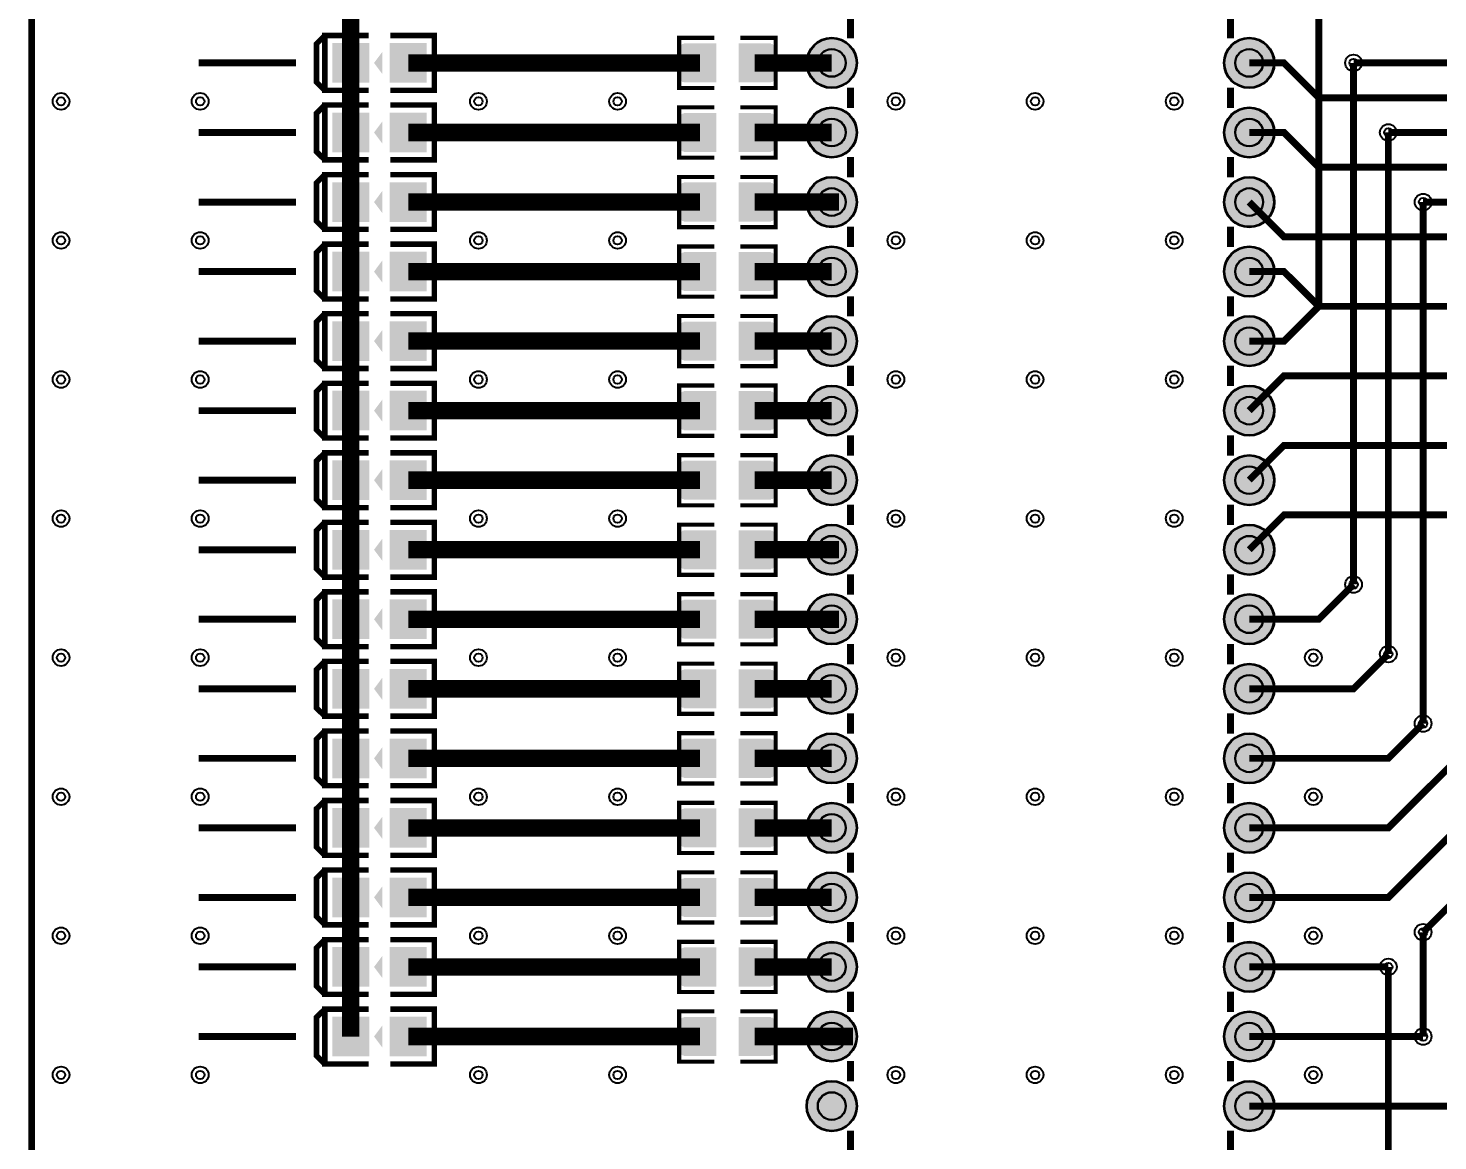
# Model space of a CAD drawing. Extents: x -5 to 5910, y -6 to 3942.
# Drawn here: x -5 to 2021, y 1400 to 3000 of the extents above; entities that cross this region are included whole.
import ezdxf

# ---------------------------------------------------------------- set-up
doc = ezdxf.new("R2010")
doc.units = 9
for name, color, linetype, true_color in [('BoardOutLine', 7, 'Continuous', 0xff00ff), ('BottomLayer', 7, 'Continuous', 0x0000ff), ('BottomSolderMaskLayer', 7, 'Continuous', 0xaa00ff), ('Hole', 7, 'Continuous', 0x222222), ('Multi-Layer', 7, 'Continuous', 0xc0c0c0), ('TopLayer', 7, 'Continuous', 0xff0000), ('TopPasteMaskLayer', 7, 'Continuous', 0x808080), ('TopSilkLayer', 7, 'Continuous', 0xffcc00), ('TopSolderMaskLayer', 7, 'Continuous', 0x800080)]:
    doc.layers.add(name, color=color, linetype=linetype, true_color=true_color)

msp = doc.modelspace()

# ---------------------------------------------------------------- hatches: boundary and pattern name
at = {"layer": 'BottomSolderMaskLayer'}
for points in [[(1113.6, 2950, 1), (1186.4, 2950, 1)], [(1713.6, 2950, 1), (1786.4, 2950, 1)], [(1113.6, 2850, 1), (1186.4, 2850, 1)], [(1713.6, 2850, 1), (1786.4, 2850, 1)], [(1113.6, 2750, 1), (1186.4, 2750, 1)], [(1713.6, 2750, 1), (1786.4, 2750, 1)], [(1113.6, 2650, 1), (1186.4, 2650, 1)], [(1713.6, 2650, 1), (1786.4, 2650, 1)], [(1113.6, 2550, 1), (1186.4, 2550, 1)], [(1713.6, 2550, 1), (1786.4, 2550, 1)], [(1113.6, 2450, 1), (1186.4, 2450, 1)], [(1713.6, 2450, 1), (1786.4, 2450, 1)], [(1113.6, 2350, 1), (1186.4, 2350, 1)], [(1713.6, 2350, 1), (1786.4, 2350, 1)], [(1113.6, 2250, 1), (1186.4, 2250, 1)], [(1713.6, 2250, 1), (1786.4, 2250, 1)], [(1113.6, 2150, 1), (1186.4, 2150, 1)], [(1713.6, 2150, 1), (1786.4, 2150, 1)], [(1113.6, 2050, 1), (1186.4, 2050, 1)], [(1713.6, 2050, 1), (1786.4, 2050, 1)], [(1113.6, 1950, 1), (1186.4, 1950, 1)], [(1713.6, 1950, 1), (1786.4, 1950, 1)], [(1113.6, 1850, 1), (1186.4, 1850, 1)], [(1713.6, 1850, 1), (1786.4, 1850, 1)], [(1113.6, 1750, 1), (1186.4, 1750, 1)], [(1713.6, 1750, 1), (1786.4, 1750, 1)], [(1113.6, 1650, 1), (1186.4, 1650, 1)], [(1713.6, 1650, 1), (1786.4, 1650, 1)], [(1113.6, 1550, 1), (1186.4, 1550, 1)], [(1713.6, 1550, 1), (1786.4, 1550, 1)], [(1113.6, 1450, 1), (1186.4, 1450, 1)], [(1713.6, 1450, 1), (1786.4, 1450, 1)]]:
    msp.add_hatch(color=256, dxfattribs=at).paths.add_polyline_path(points)
at = {"layer": 'Multi-Layer'}
for points in [[(1114.6, 2950, 1), (1185.4, 2950, 1)], [(1714.6, 2950, 1), (1785.4, 2950, 1)], [(1114.6, 2850, 1), (1185.4, 2850, 1)], [(1714.6, 2850, 1), (1785.4, 2850, 1)], [(1114.6, 2750, 1), (1185.4, 2750, 1)], [(1714.6, 2750, 1), (1785.4, 2750, 1)], [(1114.6, 2650, 1), (1185.4, 2650, 1)], [(1714.6, 2650, 1), (1785.4, 2650, 1)], [(1114.6, 2550, 1), (1185.4, 2550, 1)], [(1714.6, 2550, 1), (1785.4, 2550, 1)], [(1114.6, 2450, 1), (1185.4, 2450, 1)], [(1714.6, 2450, 1), (1785.4, 2450, 1)], [(1114.6, 2350, 1), (1185.4, 2350, 1)], [(1714.6, 2350, 1), (1785.4, 2350, 1)], [(1114.6, 2250, 1), (1185.4, 2250, 1)], [(1714.6, 2250, 1), (1785.4, 2250, 1)], [(1114.6, 2150, 1), (1185.4, 2150, 1)], [(1714.6, 2150, 1), (1785.4, 2150, 1)], [(1114.6, 2050, 1), (1185.4, 2050, 1)], [(1714.6, 2050, 1), (1785.4, 2050, 1)], [(1114.6, 1950, 1), (1185.4, 1950, 1)], [(1714.6, 1950, 1), (1785.4, 1950, 1)], [(1114.6, 1850, 1), (1185.4, 1850, 1)], [(1714.6, 1850, 1), (1785.4, 1850, 1)], [(1114.6, 1750, 1), (1185.4, 1750, 1)], [(1714.6, 1750, 1), (1785.4, 1750, 1)], [(1114.6, 1650, 1), (1185.4, 1650, 1)], [(1714.6, 1650, 1), (1785.4, 1650, 1)], [(1114.6, 1550, 1), (1185.4, 1550, 1)], [(1714.6, 1550, 1), (1785.4, 1550, 1)], [(1114.6, 1450, 1), (1185.4, 1450, 1)], [(1714.6, 1450, 1), (1785.4, 1450, 1)]]:
    msp.add_hatch(color=256, dxfattribs=at).paths.add_polyline_path(points)
at = {"layer": 'TopLayer'}
for points in [[(484.2, 2922.4), (433, 2922.4), (433, 2977.6), (484.2, 2977.6)], [(567, 2922.4), (515.8, 2922.4), (515.8, 2977.6), (567, 2977.6)], [(982.9, 2977.1), (982.9, 2922.9), (938.3, 2922.9), (938.3, 2977.1)], [(1017.1, 2977.1), (1017.1, 2922.9), (1061.7, 2922.9), (1061.7, 2977.1)], [(484.2, 2822.4), (433, 2822.4), (433, 2877.6), (484.2, 2877.6)], [(567, 2822.4), (515.8, 2822.4), (515.8, 2877.6), (567, 2877.6)], [(982.9, 2877.1), (982.9, 2822.9), (938.3, 2822.9), (938.3, 2877.1)], [(1017.1, 2877.1), (1017.1, 2822.9), (1061.7, 2822.9), (1061.7, 2877.1)], [(484.2, 2722.4), (433, 2722.4), (433, 2777.6), (484.2, 2777.6)], [(567, 2722.4), (515.8, 2722.4), (515.8, 2777.6), (567, 2777.6)], [(982.9, 2777.1), (982.9, 2722.9), (938.3, 2722.9), (938.3, 2777.1)], [(1017.1, 2777.1), (1017.1, 2722.9), (1061.7, 2722.9), (1061.7, 2777.1)], [(484.2, 2622.4), (433, 2622.4), (433, 2677.6), (484.2, 2677.6)], [(567, 2622.4), (515.8, 2622.4), (515.8, 2677.6), (567, 2677.6)], [(982.9, 2677.1), (982.9, 2622.9), (938.3, 2622.9), (938.3, 2677.1)], [(1017.1, 2677.1), (1017.1, 2622.9), (1061.7, 2622.9), (1061.7, 2677.1)], [(484.2, 2522.4), (433, 2522.4), (433, 2577.6), (484.2, 2577.6)], [(567, 2522.4), (515.8, 2522.4), (515.8, 2577.6), (567, 2577.6)], [(982.9, 2577.1), (982.9, 2522.9), (938.3, 2522.9), (938.3, 2577.1)], [(1017.1, 2577.1), (1017.1, 2522.9), (1061.7, 2522.9), (1061.7, 2577.1)], [(484.2, 2422.4), (433, 2422.4), (433, 2477.6), (484.2, 2477.6)], [(567, 2422.4), (515.8, 2422.4), (515.8, 2477.6), (567, 2477.6)], [(982.9, 2477.1), (982.9, 2422.9), (938.3, 2422.9), (938.3, 2477.1)], [(1017.1, 2477.1), (1017.1, 2422.9), (1061.7, 2422.9), (1061.7, 2477.1)], [(484.2, 2322.4), (433, 2322.4), (433, 2377.6), (484.2, 2377.6)], [(567, 2322.4), (515.8, 2322.4), (515.8, 2377.6), (567, 2377.6)], [(982.9, 2377.1), (982.9, 2322.9), (938.3, 2322.9), (938.3, 2377.1)], [(1017.1, 2377.1), (1017.1, 2322.9), (1061.7, 2322.9), (1061.7, 2377.1)], [(484.2, 2222.4), (433, 2222.4), (433, 2277.6), (484.2, 2277.6)], [(567, 2222.4), (515.8, 2222.4), (515.8, 2277.6), (567, 2277.6)], [(982.9, 2277.1), (982.9, 2222.9), (938.3, 2222.9), (938.3, 2277.1)], [(1017.1, 2277.1), (1017.1, 2222.9), (1061.7, 2222.9), (1061.7, 2277.1)], [(484.2, 2122.4), (433, 2122.4), (433, 2177.6), (484.2, 2177.6)], [(567, 2122.4), (515.8, 2122.4), (515.8, 2177.6), (567, 2177.6)], [(982.9, 2177.1), (982.9, 2122.9), (938.3, 2122.9), (938.3, 2177.1)], [(1017.1, 2177.1), (1017.1, 2122.9), (1061.7, 2122.9), (1061.7, 2177.1)], [(484.2, 2022.4), (433, 2022.4), (433, 2077.6), (484.2, 2077.6)], [(567, 2022.4), (515.8, 2022.4), (515.8, 2077.6), (567, 2077.6)], [(982.9, 2077.1), (982.9, 2022.9), (938.3, 2022.9), (938.3, 2077.1)], [(1017.1, 2077.1), (1017.1, 2022.9), (1061.7, 2022.9), (1061.7, 2077.1)], [(484.2, 1922.4), (433, 1922.4), (433, 1977.6), (484.2, 1977.6)], [(567, 1922.4), (515.8, 1922.4), (515.8, 1977.6), (567, 1977.6)], [(982.9, 1977.1), (982.9, 1922.9), (938.3, 1922.9), (938.3, 1977.1)], [(1017.1, 1977.1), (1017.1, 1922.9), (1061.7, 1922.9), (1061.7, 1977.1)], [(484.2, 1822.4), (433, 1822.4), (433, 1877.6), (484.2, 1877.6)], [(567, 1822.4), (515.8, 1822.4), (515.8, 1877.6), (567, 1877.6)], [(982.9, 1877.1), (982.9, 1822.9), (938.3, 1822.9), (938.3, 1877.1)], [(1017.1, 1877.1), (1017.1, 1822.9), (1061.7, 1822.9), (1061.7, 1877.1)], [(484.2, 1722.4), (433, 1722.4), (433, 1777.6), (484.2, 1777.6)], [(567, 1722.4), (515.8, 1722.4), (515.8, 1777.6), (567, 1777.6)], [(982.9, 1777.1), (982.9, 1722.9), (938.3, 1722.9), (938.3, 1777.1)], [(1017.1, 1777.1), (1017.1, 1722.9), (1061.7, 1722.9), (1061.7, 1777.1)], [(484.2, 1622.4), (433, 1622.4), (433, 1677.6), (484.2, 1677.6)], [(567, 1622.4), (515.8, 1622.4), (515.8, 1677.6), (567, 1677.6)], [(982.9, 1677.1), (982.9, 1622.9), (938.3, 1622.9), (938.3, 1677.1)], [(1017.1, 1677.1), (1017.1, 1622.9), (1061.7, 1622.9), (1061.7, 1677.1)], [(484.2, 1522.4), (433, 1522.4), (433, 1577.6), (484.2, 1577.6)], [(567, 1522.4), (515.8, 1522.4), (515.8, 1577.6), (567, 1577.6)], [(982.9, 1577.1), (982.9, 1522.9), (938.3, 1522.9), (938.3, 1577.1)], [(1017.1, 1577.1), (1017.1, 1522.9), (1061.7, 1522.9), (1061.7, 1577.1)]]:
    msp.add_hatch(color=256, dxfattribs=at).paths.add_polyline_path(points)
at = {"layer": 'TopPasteMaskLayer'}
for points in [[(484.2, 2922.4), (433, 2922.4), (433, 2977.6), (484.2, 2977.6)], [(567, 2922.4), (515.8, 2922.4), (515.8, 2977.6), (567, 2977.6)], [(982.3, 2975.2), (982.3, 2958.7), (964.8, 2958.7), (964.8, 2940.9), (982.1, 2940.9), (982.3, 2924.8), (980.3, 2922.8), (935, 2922.8), (933.1, 2924.8), (933.1, 2975.2), (935, 2977.2), (980.3, 2977.2)], [(1066.9, 2975.2), (1066.9, 2924.8), (1065, 2922.8), (1019.7, 2922.8), (1017.7, 2924.8), (1017.5, 2940.9), (1035.2, 2940.9), (1035.2, 2958.7), (1017.9, 2958.7), (1017.7, 2975.2), (1019.7, 2977.2), (1065, 2977.2)], [(484.2, 2822.4), (433, 2822.4), (433, 2877.6), (484.2, 2877.6)], [(567, 2822.4), (515.8, 2822.4), (515.8, 2877.6), (567, 2877.6)], [(982.3, 2875.2), (982.3, 2858.7), (964.8, 2858.7), (964.8, 2840.9), (982.1, 2840.9), (982.3, 2824.8), (980.3, 2822.8), (935, 2822.8), (933.1, 2824.8), (933.1, 2875.2), (935, 2877.2), (980.3, 2877.2)], [(1066.9, 2875.2), (1066.9, 2824.8), (1065, 2822.8), (1019.7, 2822.8), (1017.7, 2824.8), (1017.5, 2840.9), (1035.2, 2840.9), (1035.2, 2858.7), (1017.9, 2858.7), (1017.7, 2875.2), (1019.7, 2877.2), (1065, 2877.2)], [(484.2, 2722.4), (433, 2722.4), (433, 2777.6), (484.2, 2777.6)], [(567, 2722.4), (515.8, 2722.4), (515.8, 2777.6), (567, 2777.6)], [(982.3, 2775.2), (982.3, 2758.7), (964.8, 2758.7), (964.8, 2740.9), (982.1, 2740.9), (982.3, 2724.8), (980.3, 2722.8), (935, 2722.8), (933.1, 2724.8), (933.1, 2775.2), (935, 2777.2), (980.3, 2777.2)], [(1066.9, 2775.2), (1066.9, 2724.8), (1065, 2722.8), (1019.7, 2722.8), (1017.7, 2724.8), (1017.5, 2740.9), (1035.2, 2740.9), (1035.2, 2758.7), (1017.9, 2758.7), (1017.7, 2775.2), (1019.7, 2777.2), (1065, 2777.2)], [(484.2, 2622.4), (433, 2622.4), (433, 2677.6), (484.2, 2677.6)], [(567, 2622.4), (515.8, 2622.4), (515.8, 2677.6), (567, 2677.6)], [(982.3, 2675.2), (982.3, 2658.7), (964.8, 2658.7), (964.8, 2640.9), (982.1, 2640.9), (982.3, 2624.8), (980.3, 2622.8), (935, 2622.8), (933.1, 2624.8), (933.1, 2675.2), (935, 2677.2), (980.3, 2677.2)], [(1066.9, 2675.2), (1066.9, 2624.8), (1065, 2622.8), (1019.7, 2622.8), (1017.7, 2624.8), (1017.5, 2640.9), (1035.2, 2640.9), (1035.2, 2658.7), (1017.9, 2658.7), (1017.7, 2675.2), (1019.7, 2677.2), (1065, 2677.2)], [(484.2, 2522.4), (433, 2522.4), (433, 2577.6), (484.2, 2577.6)], [(567, 2522.4), (515.8, 2522.4), (515.8, 2577.6), (567, 2577.6)], [(982.3, 2575.2), (982.3, 2558.7), (964.8, 2558.7), (964.8, 2540.9), (982.1, 2540.9), (982.3, 2524.8), (980.3, 2522.8), (935, 2522.8), (933.1, 2524.8), (933.1, 2575.2), (935, 2577.2), (980.3, 2577.2)], [(1066.9, 2575.2), (1066.9, 2524.8), (1065, 2522.8), (1019.7, 2522.8), (1017.7, 2524.8), (1017.5, 2540.9), (1035.2, 2540.9), (1035.2, 2558.7), (1017.9, 2558.7), (1017.7, 2575.2), (1019.7, 2577.2), (1065, 2577.2)], [(484.2, 2422.4), (433, 2422.4), (433, 2477.6), (484.2, 2477.6)], [(567, 2422.4), (515.8, 2422.4), (515.8, 2477.6), (567, 2477.6)], [(982.3, 2475.2), (982.3, 2458.7), (964.8, 2458.7), (964.8, 2440.9), (982.1, 2440.9), (982.3, 2424.8), (980.3, 2422.8), (935, 2422.8), (933.1, 2424.8), (933.1, 2475.2), (935, 2477.2), (980.3, 2477.2)], [(1066.9, 2475.2), (1066.9, 2424.8), (1065, 2422.8), (1019.7, 2422.8), (1017.7, 2424.8), (1017.5, 2440.9), (1035.2, 2440.9), (1035.2, 2458.7), (1017.9, 2458.7), (1017.7, 2475.2), (1019.7, 2477.2), (1065, 2477.2)], [(484.2, 2322.4), (433, 2322.4), (433, 2377.6), (484.2, 2377.6)], [(567, 2322.4), (515.8, 2322.4), (515.8, 2377.6), (567, 2377.6)], [(982.3, 2375.2), (982.3, 2358.7), (964.8, 2358.7), (964.8, 2340.9), (982.1, 2340.9), (982.3, 2324.8), (980.3, 2322.8), (935, 2322.8), (933.1, 2324.8), (933.1, 2375.2), (935, 2377.2), (980.3, 2377.2)], [(1066.9, 2375.2), (1066.9, 2324.8), (1065, 2322.8), (1019.7, 2322.8), (1017.7, 2324.8), (1017.5, 2340.9), (1035.2, 2340.9), (1035.2, 2358.7), (1017.9, 2358.7), (1017.7, 2375.2), (1019.7, 2377.2), (1065, 2377.2)], [(484.2, 2222.4), (433, 2222.4), (433, 2277.6), (484.2, 2277.6)], [(567, 2222.4), (515.8, 2222.4), (515.8, 2277.6), (567, 2277.6)], [(982.3, 2275.2), (982.3, 2258.7), (964.8, 2258.7), (964.8, 2240.9), (982.1, 2240.9), (982.3, 2224.8), (980.3, 2222.8), (935, 2222.8), (933.1, 2224.8), (933.1, 2275.2), (935, 2277.2), (980.3, 2277.2)], [(1066.9, 2275.2), (1066.9, 2224.8), (1065, 2222.8), (1019.7, 2222.8), (1017.7, 2224.8), (1017.5, 2240.9), (1035.2, 2240.9), (1035.2, 2258.7), (1017.9, 2258.7), (1017.7, 2275.2), (1019.7, 2277.2), (1065, 2277.2)], [(484.2, 2122.4), (433, 2122.4), (433, 2177.6), (484.2, 2177.6)], [(567, 2122.4), (515.8, 2122.4), (515.8, 2177.6), (567, 2177.6)], [(982.3, 2175.2), (982.3, 2158.7), (964.8, 2158.7), (964.8, 2140.9), (982.1, 2140.9), (982.3, 2124.8), (980.3, 2122.8), (935, 2122.8), (933.1, 2124.8), (933.1, 2175.2), (935, 2177.2), (980.3, 2177.2)], [(1066.9, 2175.2), (1066.9, 2124.8), (1065, 2122.8), (1019.7, 2122.8), (1017.7, 2124.8), (1017.5, 2140.9), (1035.2, 2140.9), (1035.2, 2158.7), (1017.9, 2158.7), (1017.7, 2175.2), (1019.7, 2177.2), (1065, 2177.2)], [(484.2, 2022.4), (433, 2022.4), (433, 2077.6), (484.2, 2077.6)], [(567, 2022.4), (515.8, 2022.4), (515.8, 2077.6), (567, 2077.6)], [(982.3, 2075.2), (982.3, 2058.7), (964.8, 2058.7), (964.8, 2040.9), (982.1, 2040.9), (982.3, 2024.8), (980.3, 2022.8), (935, 2022.8), (933.1, 2024.8), (933.1, 2075.2), (935, 2077.2), (980.3, 2077.2)], [(1066.9, 2075.2), (1066.9, 2024.8), (1065, 2022.8), (1019.7, 2022.8), (1017.7, 2024.8), (1017.5, 2040.9), (1035.2, 2040.9), (1035.2, 2058.7), (1017.9, 2058.7), (1017.7, 2075.2), (1019.7, 2077.2), (1065, 2077.2)], [(484.2, 1922.4), (433, 1922.4), (433, 1977.6), (484.2, 1977.6)], [(567, 1922.4), (515.8, 1922.4), (515.8, 1977.6), (567, 1977.6)], [(982.3, 1975.2), (982.3, 1958.7), (964.8, 1958.7), (964.8, 1940.9), (982.1, 1940.9), (982.3, 1924.8), (980.3, 1922.8), (935, 1922.8), (933.1, 1924.8), (933.1, 1975.2), (935, 1977.2), (980.3, 1977.2)], [(1066.9, 1975.2), (1066.9, 1924.8), (1065, 1922.8), (1019.7, 1922.8), (1017.7, 1924.8), (1017.5, 1940.9), (1035.2, 1940.9), (1035.2, 1958.7), (1017.9, 1958.7), (1017.7, 1975.2), (1019.7, 1977.2), (1065, 1977.2)], [(484.2, 1822.4), (433, 1822.4), (433, 1877.6), (484.2, 1877.6)], [(567, 1822.4), (515.8, 1822.4), (515.8, 1877.6), (567, 1877.6)], [(982.3, 1875.2), (982.3, 1858.7), (964.8, 1858.7), (964.8, 1840.9), (982.1, 1840.9), (982.3, 1824.8), (980.3, 1822.8), (935, 1822.8), (933.1, 1824.8), (933.1, 1875.2), (935, 1877.2), (980.3, 1877.2)], [(1066.9, 1875.2), (1066.9, 1824.8), (1065, 1822.8), (1019.7, 1822.8), (1017.7, 1824.8), (1017.5, 1840.9), (1035.2, 1840.9), (1035.2, 1858.7), (1017.9, 1858.7), (1017.7, 1875.2), (1019.7, 1877.2), (1065, 1877.2)], [(484.2, 1722.4), (433, 1722.4), (433, 1777.6), (484.2, 1777.6)], [(567, 1722.4), (515.8, 1722.4), (515.8, 1777.6), (567, 1777.6)], [(982.3, 1775.2), (982.3, 1758.7), (964.8, 1758.7), (964.8, 1740.9), (982.1, 1740.9), (982.3, 1724.8), (980.3, 1722.8), (935, 1722.8), (933.1, 1724.8), (933.1, 1775.2), (935, 1777.2), (980.3, 1777.2)], [(1066.9, 1775.2), (1066.9, 1724.8), (1065, 1722.8), (1019.7, 1722.8), (1017.7, 1724.8), (1017.5, 1740.9), (1035.2, 1740.9), (1035.2, 1758.7), (1017.9, 1758.7), (1017.7, 1775.2), (1019.7, 1777.2), (1065, 1777.2)], [(484.2, 1622.4), (433, 1622.4), (433, 1677.6), (484.2, 1677.6)], [(567, 1622.4), (515.8, 1622.4), (515.8, 1677.6), (567, 1677.6)], [(982.3, 1675.2), (982.3, 1658.7), (964.8, 1658.7), (964.8, 1640.9), (982.1, 1640.9), (982.3, 1624.8), (980.3, 1622.8), (935, 1622.8), (933.1, 1624.8), (933.1, 1675.2), (935, 1677.2), (980.3, 1677.2)], [(1066.9, 1675.2), (1066.9, 1624.8), (1065, 1622.8), (1019.7, 1622.8), (1017.7, 1624.8), (1017.5, 1640.9), (1035.2, 1640.9), (1035.2, 1658.7), (1017.9, 1658.7), (1017.7, 1675.2), (1019.7, 1677.2), (1065, 1677.2)], [(484.2, 1522.4), (433, 1522.4), (433, 1577.6), (484.2, 1577.6)], [(567, 1522.4), (515.8, 1522.4), (515.8, 1577.6), (567, 1577.6)], [(982.3, 1575.2), (982.3, 1558.7), (964.8, 1558.7), (964.8, 1540.9), (982.1, 1540.9), (982.3, 1524.8), (980.3, 1522.8), (935, 1522.8), (933.1, 1524.8), (933.1, 1575.2), (935, 1577.2), (980.3, 1577.2)], [(1066.9, 1575.2), (1066.9, 1524.8), (1065, 1522.8), (1019.7, 1522.8), (1017.7, 1524.8), (1017.5, 1540.9), (1035.2, 1540.9), (1035.2, 1558.7), (1017.9, 1558.7), (1017.7, 1575.2), (1019.7, 1577.2), (1065, 1577.2)]]:
    msp.add_hatch(color=256, dxfattribs=at).paths.add_polyline_path(points)
at = {"layer": 'TopSilkLayer'}
for points in [[(503.9, 2934.3), (503.9, 2965.8), (492.1, 2950)], [(503.9, 2834.3), (503.9, 2865.8), (492.1, 2850)], [(503.9, 2734.3), (503.9, 2765.8), (492.1, 2750)], [(503.9, 2634.3), (503.9, 2665.8), (492.1, 2650)], [(503.9, 2534.3), (503.9, 2565.8), (492.1, 2550)], [(503.9, 2434.3), (503.9, 2465.8), (492.1, 2450)], [(503.9, 2334.3), (503.9, 2365.8), (492.1, 2350)], [(503.9, 2234.3), (503.9, 2265.8), (492.1, 2250)], [(503.9, 2134.3), (503.9, 2165.8), (492.1, 2150)], [(503.9, 2034.3), (503.9, 2065.8), (492.1, 2050)], [(503.9, 1934.3), (503.9, 1965.8), (492.1, 1950)], [(503.9, 1834.3), (503.9, 1865.8), (492.1, 1850)], [(503.9, 1734.3), (503.9, 1765.8), (492.1, 1750)], [(503.9, 1634.3), (503.9, 1665.8), (492.1, 1650)], [(503.9, 1534.3), (503.9, 1565.8), (492.1, 1550)]]:
    msp.add_hatch(color=256, dxfattribs=at).paths.add_polyline_path(points)
at = {"layer": 'TopSolderMaskLayer'}
for points in [[(485.2, 2921.5), (432.1, 2921.5), (432.1, 2978.5), (485.2, 2978.5)], [(567.9, 2921.5), (514.8, 2921.5), (514.8, 2978.5), (567.9, 2978.5)], [(1113.6, 2950, 1), (1186.4, 2950, 1)], [(1713.6, 2950, 1), (1786.4, 2950, 1)], [(983.9, 2978.1), (983.9, 2921.9), (937.3, 2921.9), (937.3, 2978.1)], [(1016.1, 2978.1), (1016.1, 2921.9), (1062.7, 2921.9), (1062.7, 2978.1)], [(485.2, 2821.5), (432.1, 2821.5), (432.1, 2878.5), (485.2, 2878.5)], [(567.9, 2821.5), (514.8, 2821.5), (514.8, 2878.5), (567.9, 2878.5)], [(983.9, 2878.1), (983.9, 2821.9), (937.3, 2821.9), (937.3, 2878.1)], [(1016.1, 2878.1), (1016.1, 2821.9), (1062.7, 2821.9), (1062.7, 2878.1)], [(1113.6, 2850, 1), (1186.4, 2850, 1)], [(1713.6, 2850, 1), (1786.4, 2850, 1)], [(485.2, 2721.5), (432.1, 2721.5), (432.1, 2778.5), (485.2, 2778.5)], [(567.9, 2721.5), (514.8, 2721.5), (514.8, 2778.5), (567.9, 2778.5)], [(983.9, 2778.1), (983.9, 2721.9), (937.3, 2721.9), (937.3, 2778.1)], [(1016.1, 2778.1), (1016.1, 2721.9), (1062.7, 2721.9), (1062.7, 2778.1)], [(1113.6, 2750, 1), (1186.4, 2750, 1)], [(1713.6, 2750, 1), (1786.4, 2750, 1)], [(485.2, 2621.5), (432.1, 2621.5), (432.1, 2678.5), (485.2, 2678.5)], [(567.9, 2621.5), (514.8, 2621.5), (514.8, 2678.5), (567.9, 2678.5)], [(983.9, 2678.1), (983.9, 2621.9), (937.3, 2621.9), (937.3, 2678.1)], [(1016.1, 2678.1), (1016.1, 2621.9), (1062.7, 2621.9), (1062.7, 2678.1)], [(1113.6, 2650, 1), (1186.4, 2650, 1)], [(1713.6, 2650, 1), (1786.4, 2650, 1)], [(485.2, 2521.5), (432.1, 2521.5), (432.1, 2578.5), (485.2, 2578.5)], [(567.9, 2521.5), (514.8, 2521.5), (514.8, 2578.5), (567.9, 2578.5)], [(983.9, 2578.1), (983.9, 2521.9), (937.3, 2521.9), (937.3, 2578.1)], [(1016.1, 2578.1), (1016.1, 2521.9), (1062.7, 2521.9), (1062.7, 2578.1)], [(1113.6, 2550, 1), (1186.4, 2550, 1)], [(1713.6, 2550, 1), (1786.4, 2550, 1)], [(485.2, 2421.5), (432.1, 2421.5), (432.1, 2478.5), (485.2, 2478.5)], [(567.9, 2421.5), (514.8, 2421.5), (514.8, 2478.5), (567.9, 2478.5)], [(983.9, 2478.1), (983.9, 2421.9), (937.3, 2421.9), (937.3, 2478.1)], [(1016.1, 2478.1), (1016.1, 2421.9), (1062.7, 2421.9), (1062.7, 2478.1)], [(1113.6, 2450, 1), (1186.4, 2450, 1)], [(1713.6, 2450, 1), (1786.4, 2450, 1)], [(485.2, 2321.5), (432.1, 2321.5), (432.1, 2378.5), (485.2, 2378.5)], [(567.9, 2321.5), (514.8, 2321.5), (514.8, 2378.5), (567.9, 2378.5)], [(983.9, 2378.1), (983.9, 2321.9), (937.3, 2321.9), (937.3, 2378.1)], [(1016.1, 2378.1), (1016.1, 2321.9), (1062.7, 2321.9), (1062.7, 2378.1)], [(1113.6, 2350, 1), (1186.4, 2350, 1)], [(1713.6, 2350, 1), (1786.4, 2350, 1)], [(485.2, 2221.5), (432.1, 2221.5), (432.1, 2278.5), (485.2, 2278.5)], [(567.9, 2221.5), (514.8, 2221.5), (514.8, 2278.5), (567.9, 2278.5)], [(983.9, 2278.1), (983.9, 2221.9), (937.3, 2221.9), (937.3, 2278.1)], [(1016.1, 2278.1), (1016.1, 2221.9), (1062.7, 2221.9), (1062.7, 2278.1)], [(1113.6, 2250, 1), (1186.4, 2250, 1)], [(1713.6, 2250, 1), (1786.4, 2250, 1)], [(485.2, 2121.5), (432.1, 2121.5), (432.1, 2178.5), (485.2, 2178.5)], [(567.9, 2121.5), (514.8, 2121.5), (514.8, 2178.5), (567.9, 2178.5)], [(983.9, 2178.1), (983.9, 2121.9), (937.3, 2121.9), (937.3, 2178.1)], [(1016.1, 2178.1), (1016.1, 2121.9), (1062.7, 2121.9), (1062.7, 2178.1)], [(1113.6, 2150, 1), (1186.4, 2150, 1)], [(1713.6, 2150, 1), (1786.4, 2150, 1)], [(485.2, 2021.5), (432.1, 2021.5), (432.1, 2078.5), (485.2, 2078.5)], [(567.9, 2021.5), (514.8, 2021.5), (514.8, 2078.5), (567.9, 2078.5)], [(983.9, 2078.1), (983.9, 2021.9), (937.3, 2021.9), (937.3, 2078.1)], [(1016.1, 2078.1), (1016.1, 2021.9), (1062.7, 2021.9), (1062.7, 2078.1)], [(1113.6, 2050, 1), (1186.4, 2050, 1)], [(1713.6, 2050, 1), (1786.4, 2050, 1)], [(1113.6, 1950, 1), (1186.4, 1950, 1)], [(1713.6, 1950, 1), (1786.4, 1950, 1)], [(485.2, 1921.5), (432.1, 1921.5), (432.1, 1978.5), (485.2, 1978.5)], [(567.9, 1921.5), (514.8, 1921.5), (514.8, 1978.5), (567.9, 1978.5)], [(983.9, 1978.1), (983.9, 1921.9), (937.3, 1921.9), (937.3, 1978.1)], [(1016.1, 1978.1), (1016.1, 1921.9), (1062.7, 1921.9), (1062.7, 1978.1)], [(1113.6, 1850, 1), (1186.4, 1850, 1)], [(1713.6, 1850, 1), (1786.4, 1850, 1)], [(485.2, 1821.5), (432.1, 1821.5), (432.1, 1878.5), (485.2, 1878.5)], [(567.9, 1821.5), (514.8, 1821.5), (514.8, 1878.5), (567.9, 1878.5)], [(983.9, 1878.1), (983.9, 1821.9), (937.3, 1821.9), (937.3, 1878.1)], [(1016.1, 1878.1), (1016.1, 1821.9), (1062.7, 1821.9), (1062.7, 1878.1)], [(1113.6, 1750, 1), (1186.4, 1750, 1)], [(1713.6, 1750, 1), (1786.4, 1750, 1)], [(485.2, 1721.5), (432.1, 1721.5), (432.1, 1778.5), (485.2, 1778.5)], [(567.9, 1721.5), (514.8, 1721.5), (514.8, 1778.5), (567.9, 1778.5)], [(983.9, 1778.1), (983.9, 1721.9), (937.3, 1721.9), (937.3, 1778.1)], [(1016.1, 1778.1), (1016.1, 1721.9), (1062.7, 1721.9), (1062.7, 1778.1)], [(1113.6, 1650, 1), (1186.4, 1650, 1)], [(1713.6, 1650, 1), (1786.4, 1650, 1)], [(485.2, 1621.5), (432.1, 1621.5), (432.1, 1678.5), (485.2, 1678.5)], [(567.9, 1621.5), (514.8, 1621.5), (514.8, 1678.5), (567.9, 1678.5)], [(983.9, 1678.1), (983.9, 1621.9), (937.3, 1621.9), (937.3, 1678.1)], [(1016.1, 1678.1), (1016.1, 1621.9), (1062.7, 1621.9), (1062.7, 1678.1)], [(1113.6, 1550, 1), (1186.4, 1550, 1)], [(1713.6, 1550, 1), (1786.4, 1550, 1)], [(485.2, 1521.5), (432.1, 1521.5), (432.1, 1578.5), (485.2, 1578.5)], [(567.9, 1521.5), (514.8, 1521.5), (514.8, 1578.5), (567.9, 1578.5)], [(983.9, 1578.1), (983.9, 1521.9), (937.3, 1521.9), (937.3, 1578.1)], [(1016.1, 1578.1), (1016.1, 1521.9), (1062.7, 1521.9), (1062.7, 1578.1)], [(1113.6, 1450, 1), (1186.4, 1450, 1)], [(1713.6, 1450, 1), (1786.4, 1450, 1)]]:
    msp.add_hatch(color=256, dxfattribs=at).paths.add_polyline_path(points)

# ---------------------------------------------------------------- linework, layer by layer
at = {"layer": 'BoardOutLine', "const_width": 10}
msp.add_lwpolyline([(0, 196.8), (0, 3740.1)], dxfattribs=at)
at = {"layer": 'BottomLayer', "const_width": 10}
for points in [[(1850, 3150), (1850, 2600), (1800, 2550), (1750, 2550)], [(1900, 2200), (1900, 2200), (1900, 2950)], [(1950, 2100), (1950, 2100), (1950, 2850)], [(2000, 2000), (2000, 2000), (2000, 2750)], [(2000, 1550), (2000, 1700)], [(1950, 1650), (1950, 1250)]]:
    msp.add_lwpolyline(points, dxfattribs=at)
at = {"layer": 'BottomSolderMaskLayer'}
for centre, radius in [((1150, 2950), 36.4), ((1750, 2950), 36.4), ((1150, 2950), 20.2), ((1750, 2950), 20.2), ((1150, 2850), 36.4), ((1750, 2850), 36.4), ((1150, 2850), 20.2), ((1750, 2850), 20.2), ((1150, 2750), 36.4), ((1750, 2750), 36.4), ((1150, 2750), 20.2), ((1750, 2750), 20.2), ((1150, 2650), 36.4), ((1750, 2650), 36.4), ((1150, 2650), 20.2), ((1750, 2650), 20.2), ((1150, 2550), 36.4), ((1750, 2550), 36.4), ((1150, 2550), 20.2), ((1750, 2550), 20.2), ((1150, 2450), 36.4), ((1750, 2450), 36.4), ((1150, 2450), 20.2), ((1750, 2450), 20.2), ((1150, 2350), 36.4), ((1750, 2350), 36.4), ((1150, 2350), 20.2), ((1750, 2350), 20.2), ((1150, 2250), 36.4), ((1150, 2250), 20.2), ((1750, 2250), 36.4), ((1750, 2250), 20.2), ((1150, 2150), 36.4), ((1150, 2150), 20.2), ((1750, 2150), 36.4), ((1750, 2150), 20.2), ((1150, 2050), 36.4), ((1150, 2050), 20.2), ((1750, 2050), 36.4), ((1750, 2050), 20.2), ((1150, 1950), 36.4), ((1750, 1950), 36.4), ((1150, 1950), 20.2), ((1750, 1950), 20.2), ((1150, 1850), 36.4), ((1750, 1850), 36.4), ((1150, 1850), 20.2), ((1750, 1850), 20.2), ((1150, 1750), 36.4), ((1750, 1750), 36.4), ((1150, 1750), 20.2), ((1750, 1750), 20.2), ((1150, 1650), 36.4), ((1750, 1650), 36.4), ((1150, 1650), 20.2), ((1750, 1650), 20.2), ((1150, 1550), 36.4), ((1750, 1550), 36.4), ((1150, 1550), 20.2), ((1750, 1550), 20.2), ((1150, 1450), 36.4), ((1750, 1450), 36.4), ((1150, 1450), 20.2), ((1750, 1450), 20.2)]:
    msp.add_circle(centre, radius, dxfattribs=at)
at = {"layer": 'Hole'}
for centre in [(1900, 2950), (42.2, 2894.8), (242.2, 2894.8), (642.2, 2894.8), (842.2, 2894.8), (1242.2, 2894.8), (1442.2, 2894.8), (1642.2, 2894.8), (1950, 2850), (2000, 2750), (42.2, 2694.8), (242.2, 2694.8), (642.2, 2694.8), (842.2, 2694.8), (1242.2, 2694.8), (1442.2, 2694.8), (1642.2, 2694.8), (42.2, 2494.8), (242.2, 2494.8), (642.2, 2494.8), (842.2, 2494.8), (1242.2, 2494.8), (1442.2, 2494.8), (1642.2, 2494.8), (42.2, 2294.8), (242.2, 2294.8), (642.2, 2294.8), (842.2, 2294.8), (1242.2, 2294.8), (1442.2, 2294.8), (1642.2, 2294.8), (1900, 2200), (42.2, 2094.8), (242.2, 2094.8), (642.2, 2094.8), (842.2, 2094.8), (1242.2, 2094.8), (1442.2, 2094.8), (1642.2, 2094.8), (1842.2, 2094.8), (1950, 2100), (2000, 2000), (42.2, 1894.8), (242.2, 1894.8), (642.2, 1894.8), (842.2, 1894.8), (1242.2, 1894.8), (1442.2, 1894.8), (1642.2, 1894.8), (1842.2, 1894.8), (2000, 1700), (42.2, 1694.8), (242.2, 1694.8), (642.2, 1694.8), (842.2, 1694.8), (1242.2, 1694.8), (1442.2, 1694.8), (1642.2, 1694.8), (1842.2, 1694.8), (1950, 1650), (2000, 1550), (42.2, 1494.8), (242.2, 1494.8), (642.2, 1494.8), (842.2, 1494.8), (1242.2, 1494.8), (1442.2, 1494.8), (1642.2, 1494.8), (1842.2, 1494.8)]:
    msp.add_circle(centre, 6, dxfattribs=at)
at = {"layer": 'Multi-Layer'}
for centre, radius in [((1150, 2950), 35.4), ((1750, 2950), 35.4), ((1150, 2950), 19.7), ((1750, 2950), 19.7), ((1900, 2950), 12), ((42.2, 2894.8), 12), ((242.2, 2894.8), 12), ((642.2, 2894.8), 12), ((842.2, 2894.8), 12), ((1242.2, 2894.8), 12), ((1442.2, 2894.8), 12), ((1642.2, 2894.8), 12), ((1150, 2850), 35.4), ((1750, 2850), 35.4), ((1150, 2850), 19.7), ((1750, 2850), 19.7), ((1950, 2850), 12), ((1150, 2750), 35.4), ((1750, 2750), 35.4), ((1150, 2750), 19.7), ((1750, 2750), 19.7), ((2000, 2750), 12), ((42.2, 2694.8), 12), ((242.2, 2694.8), 12), ((642.2, 2694.8), 12), ((842.2, 2694.8), 12), ((1242.2, 2694.8), 12), ((1442.2, 2694.8), 12), ((1642.2, 2694.8), 12), ((1150, 2650), 35.4), ((1750, 2650), 35.4), ((1150, 2650), 19.7), ((1750, 2650), 19.7), ((1150, 2550), 35.4), ((1750, 2550), 35.4), ((1150, 2550), 19.7), ((1750, 2550), 19.7), ((42.2, 2494.8), 12), ((242.2, 2494.8), 12), ((642.2, 2494.8), 12), ((842.2, 2494.8), 12), ((1242.2, 2494.8), 12), ((1442.2, 2494.8), 12), ((1642.2, 2494.8), 12), ((1150, 2450), 35.4), ((1750, 2450), 35.4), ((1150, 2450), 19.7), ((1750, 2450), 19.7), ((1150, 2350), 35.4), ((1750, 2350), 35.4), ((1150, 2350), 19.7), ((1750, 2350), 19.7), ((42.2, 2294.8), 12), ((242.2, 2294.8), 12), ((642.2, 2294.8), 12), ((842.2, 2294.8), 12), ((1242.2, 2294.8), 12), ((1442.2, 2294.8), 12), ((1642.2, 2294.8), 12), ((1150, 2250), 35.4), ((1150, 2250), 19.7), ((1750, 2250), 35.4), ((1750, 2250), 19.7), ((1900, 2200), 12), ((1150, 2150), 35.4), ((1150, 2150), 19.7), ((1750, 2150), 35.4), ((1750, 2150), 19.7), ((1950, 2100), 12), ((42.2, 2094.8), 12), ((242.2, 2094.8), 12), ((642.2, 2094.8), 12), ((842.2, 2094.8), 12), ((1242.2, 2094.8), 12), ((1442.2, 2094.8), 12), ((1642.2, 2094.8), 12), ((1842.2, 2094.8), 12), ((1150, 2050), 35.4), ((1150, 2050), 19.7), ((1750, 2050), 35.4), ((1750, 2050), 19.7), ((2000, 2000), 12), ((1150, 1950), 35.4), ((1150, 1950), 19.7), ((1750, 1950), 35.4), ((1750, 1950), 19.7), ((42.2, 1894.8), 12), ((242.2, 1894.8), 12), ((642.2, 1894.8), 12), ((842.2, 1894.8), 12), ((1242.2, 1894.8), 12), ((1442.2, 1894.8), 12), ((1642.2, 1894.8), 12), ((1842.2, 1894.8), 12), ((1150, 1850), 35.4), ((1750, 1850), 35.4), ((1150, 1850), 19.7), ((1750, 1850), 19.7), ((1150, 1750), 35.4), ((1750, 1750), 35.4), ((1150, 1750), 19.7), ((1750, 1750), 19.7), ((42.2, 1694.8), 12), ((242.2, 1694.8), 12), ((642.2, 1694.8), 12), ((842.2, 1694.8), 12), ((1242.2, 1694.8), 12), ((1442.2, 1694.8), 12), ((1642.2, 1694.8), 12), ((1842.2, 1694.8), 12), ((2000, 1700), 12), ((1150, 1650), 35.4), ((1750, 1650), 35.4), ((1150, 1650), 19.7), ((1750, 1650), 19.7), ((1950, 1650), 12), ((1150, 1550), 35.4), ((1750, 1550), 35.4), ((1150, 1550), 19.7), ((1750, 1550), 19.7), ((2000, 1550), 12), ((42.2, 1494.8), 12), ((242.2, 1494.8), 12), ((642.2, 1494.8), 12), ((842.2, 1494.8), 12), ((1242.2, 1494.8), 12), ((1442.2, 1494.8), 12), ((1642.2, 1494.8), 12), ((1842.2, 1494.8), 12), ((1150, 1450), 35.4), ((1750, 1450), 35.4), ((1150, 1450), 19.7), ((1750, 1450), 19.7)]:
    msp.add_circle(centre, radius, dxfattribs=at)
at = {"layer": 'TopLayer'}
for points, const_width in [([(458.6, 3050), (458.6, 1550)], 25), ([(960.6, 2950), (541.4, 2950)], 25), ([(1039.4, 2950), (1150, 2950)], 25), ([(2550, 2900), (1850, 2900), (1800, 2950), (1750, 2950)], 10), ([(1900, 2950), (2200, 2950)], 10), ([(541.4, 2850), (960.6, 2850)], 25), ([(1039.4, 2850), (1150, 2850)], 25), ([(2600, 2800), (1850, 2800), (1800, 2850), (1750, 2850)], 10), ([(1950, 2850), (2100, 2850)], 10), ([(960.6, 2750), (541.4, 2750)], 25), ([(1039.4, 2750), (1160.6, 2750)], 25), ([(2650, 2700), (1800, 2700), (1750, 2750)], 10), ([(2000, 2750), (2200, 2750)], 10), ([(541.4, 2650), (960.6, 2650)], 25), ([(1039.4, 2650), (1150, 2650)], 25), ([(2700, 2600), (1850, 2600), (1800, 2650), (1750, 2650)], 10), ([(960.6, 2550), (541.4, 2550)], 25), ([(1039.4, 2550), (1150, 2550)], 25), ([(2500, 2500), (1800, 2500), (1750, 2450)], 10), ([(541.4, 2450), (960.6, 2450)], 25), ([(1039.4, 2450), (1150, 2450)], 25), ([(2450, 2400), (1800, 2400), (1750, 2350)], 10), ([(960.6, 2350), (541.4, 2350)], 25), ([(1039.4, 2350), (1150, 2350)], 25), ([(1750, 2250), (1800, 2300), (2400, 2300)], 10), ([(541.4, 2250), (960.6, 2250)], 25), ([(1039.4, 2250), (1160.6, 2250)], 25), ([(1750, 2150), (1850, 2150), (1900, 2200)], 10), ([(960.6, 2150), (541.4, 2150)], 25), ([(1039.4, 2150), (1160.6, 2150)], 25), ([(1750, 2050), (1900, 2050), (1950, 2100)], 10), ([(541.4, 2050), (960.6, 2050)], 25), ([(1039.4, 2050), (1150, 2050)], 25), ([(1750, 1950), (1950, 1950), (2000, 2000)], 10), ([(960.6, 1950), (541.4, 1950)], 25), ([(1039.4, 1950), (1150, 1950)], 25), ([(1750, 1850), (1950, 1850), (2050, 1950)], 10), ([(1750, 1750), (1950, 1750), (2100, 1900)], 10), ([(541.4, 1850), (960.6, 1850)], 25), ([(1039.4, 1850), (1150, 1850)], 25), ([(2000, 1700), (2150, 1850), (2200, 1850)], 10), ([(960.6, 1750), (541.4, 1750)], 25), ([(1039.4, 1750), (1150, 1750)], 25), ([(541.4, 1650), (960.6, 1650)], 25), ([(1039.4, 1650), (1150, 1650)], 25), ([(1750, 1650), (1950, 1650)], 10), ([(960.6, 1550), (541.4, 1550)], 25), ([(1039.4, 1550), (1180.3, 1550)], 25), ([(1750, 1550), (2000, 1550)], 10), ([(3000, 1450), (1750, 1450)], 10)]:
    msp.add_lwpolyline(points, dxfattribs=dict(at, const_width=const_width))
at = {"layer": 'TopSilkLayer'}
for points, const_width in [([(1177, 3014.6), (1177, 2985.4)], 10), ([(1723, 3014.6), (1723, 2985.4)], 10), ([(421.3, 2910.6), (421.3, 2910.6), (409.4, 2922.4), (409.4, 2977.6), (409.4, 2977.6), (421.3, 2989.4)], 7.87), ([(484.3, 2910.6), (421.3, 2910.6), (421.3, 2989.4), (484.3, 2989.4)], 7.87), ([(515.7, 2989.4), (578.7, 2989.4), (578.7, 2910.6), (515.7, 2910.6)], 7.87), ([(981.3, 2986.1), (930.7, 2986.1), (930.7, 2913.9), (981.3, 2913.9)], 6), ([(1018.7, 2986.1), (1069.3, 2986.1), (1069.3, 2913.9), (1018.7, 2913.9)], 6), ([(240, 2950), (380, 2950)], 10), ([(1177, 2914.6), (1177, 2885.4)], 10), ([(1723, 2914.6), (1723, 2885.4)], 10), ([(421.3, 2810.6), (421.3, 2810.6), (409.4, 2822.4), (409.4, 2877.6), (409.4, 2877.6), (421.3, 2889.4)], 7.87), ([(484.3, 2810.6), (421.3, 2810.6), (421.3, 2889.4), (484.3, 2889.4)], 7.87), ([(515.7, 2889.4), (578.7, 2889.4), (578.7, 2810.6), (515.7, 2810.6)], 7.87), ([(981.3, 2886.1), (930.7, 2886.1), (930.7, 2813.9), (981.3, 2813.9)], 6), ([(1018.7, 2886.1), (1069.3, 2886.1), (1069.3, 2813.9), (1018.7, 2813.9)], 6), ([(240, 2850), (380, 2850)], 10), ([(1177, 2814.6), (1177, 2785.4)], 10), ([(1723, 2814.6), (1723, 2785.4)], 10), ([(421.3, 2710.6), (421.3, 2710.6), (409.4, 2722.4), (409.4, 2777.6), (409.4, 2777.6), (421.3, 2789.4)], 7.87), ([(484.3, 2710.6), (421.3, 2710.6), (421.3, 2789.4), (484.3, 2789.4)], 7.87), ([(515.7, 2789.4), (578.7, 2789.4), (578.7, 2710.6), (515.7, 2710.6)], 7.87), ([(981.3, 2786.1), (930.7, 2786.1), (930.7, 2713.9), (981.3, 2713.9)], 6), ([(1018.7, 2786.1), (1069.3, 2786.1), (1069.3, 2713.9), (1018.7, 2713.9)], 6), ([(240, 2750), (380, 2750)], 10), ([(1177, 2714.6), (1177, 2685.4)], 10), ([(1723, 2714.6), (1723, 2685.4)], 10), ([(421.3, 2610.6), (421.3, 2610.6), (409.4, 2622.4), (409.4, 2677.6), (409.4, 2677.6), (421.3, 2689.4)], 7.87), ([(484.3, 2610.6), (421.3, 2610.6), (421.3, 2689.4), (484.3, 2689.4)], 7.87), ([(515.7, 2689.4), (578.7, 2689.4), (578.7, 2610.6), (515.7, 2610.6)], 7.87), ([(981.3, 2686.1), (930.7, 2686.1), (930.7, 2613.9), (981.3, 2613.9)], 6), ([(1018.7, 2686.1), (1069.3, 2686.1), (1069.3, 2613.9), (1018.7, 2613.9)], 6), ([(240, 2650), (380, 2650)], 10), ([(1177, 2614.6), (1177, 2585.4)], 10), ([(1723, 2614.6), (1723, 2585.4)], 10), ([(421.3, 2510.6), (421.3, 2510.6), (409.4, 2522.4), (409.4, 2577.6), (409.4, 2577.6), (421.3, 2589.4)], 7.87), ([(484.3, 2510.6), (421.3, 2510.6), (421.3, 2589.4), (484.3, 2589.4)], 7.87), ([(515.7, 2589.4), (578.7, 2589.4), (578.7, 2510.6), (515.7, 2510.6)], 7.87), ([(981.3, 2586.1), (930.7, 2586.1), (930.7, 2513.9), (981.3, 2513.9)], 6), ([(1018.7, 2586.1), (1069.3, 2586.1), (1069.3, 2513.9), (1018.7, 2513.9)], 6), ([(240, 2550), (380, 2550)], 10), ([(1177, 2514.6), (1177, 2485.4)], 10), ([(1723, 2514.6), (1723, 2485.4)], 10), ([(421.3, 2410.6), (421.3, 2410.6), (409.4, 2422.4), (409.4, 2477.6), (409.4, 2477.6), (421.3, 2489.4)], 7.87), ([(484.3, 2410.6), (421.3, 2410.6), (421.3, 2489.4), (484.3, 2489.4)], 7.87), ([(515.7, 2489.4), (578.7, 2489.4), (578.7, 2410.6), (515.7, 2410.6)], 7.87), ([(981.3, 2486.1), (930.7, 2486.1), (930.7, 2413.9), (981.3, 2413.9)], 6), ([(1018.7, 2486.1), (1069.3, 2486.1), (1069.3, 2413.9), (1018.7, 2413.9)], 6), ([(240, 2450), (380, 2450)], 10), ([(1177, 2414.6), (1177, 2385.4)], 10), ([(1723, 2414.6), (1723, 2385.4)], 10), ([(421.3, 2310.6), (421.3, 2310.6), (409.4, 2322.4), (409.4, 2377.6), (409.4, 2377.6), (421.3, 2389.4)], 7.87), ([(484.3, 2310.6), (421.3, 2310.6), (421.3, 2389.4), (484.3, 2389.4)], 7.87), ([(515.7, 2389.4), (578.7, 2389.4), (578.7, 2310.6), (515.7, 2310.6)], 7.87), ([(981.3, 2386.1), (930.7, 2386.1), (930.7, 2313.9), (981.3, 2313.9)], 6), ([(1018.7, 2386.1), (1069.3, 2386.1), (1069.3, 2313.9), (1018.7, 2313.9)], 6), ([(240, 2350), (380, 2350)], 10), ([(1177, 2314.6), (1177, 2285.4)], 10), ([(1723, 2314.6), (1723, 2285.4)], 10), ([(421.3, 2210.6), (421.3, 2210.6), (409.4, 2222.4), (409.4, 2277.6), (409.4, 2277.6), (421.3, 2289.4)], 7.87), ([(484.3, 2210.6), (421.3, 2210.6), (421.3, 2289.4), (484.3, 2289.4)], 7.87), ([(515.7, 2289.4), (578.7, 2289.4), (578.7, 2210.6), (515.7, 2210.6)], 7.87), ([(981.3, 2286.1), (930.7, 2286.1), (930.7, 2213.9), (981.3, 2213.9)], 6), ([(1018.7, 2286.1), (1069.3, 2286.1), (1069.3, 2213.9), (1018.7, 2213.9)], 6), ([(240, 2250), (380, 2250)], 10), ([(1177, 2214.6), (1177, 2185.4)], 10), ([(1723, 2214.6), (1723, 2185.4)], 10), ([(421.3, 2110.6), (421.3, 2110.6), (409.4, 2122.4), (409.4, 2177.6), (409.4, 2177.6), (421.3, 2189.4)], 7.87), ([(484.3, 2110.6), (421.3, 2110.6), (421.3, 2189.4), (484.3, 2189.4)], 7.87), ([(515.7, 2189.4), (578.7, 2189.4), (578.7, 2110.6), (515.7, 2110.6)], 7.87), ([(981.3, 2186.1), (930.7, 2186.1), (930.7, 2113.9), (981.3, 2113.9)], 6), ([(1018.7, 2186.1), (1069.3, 2186.1), (1069.3, 2113.9), (1018.7, 2113.9)], 6), ([(240, 2150), (380, 2150)], 10), ([(1177, 2114.6), (1177, 2085.4)], 10), ([(1723, 2114.6), (1723, 2085.4)], 10), ([(421.3, 2010.6), (421.3, 2010.6), (409.4, 2022.4), (409.4, 2077.6), (409.4, 2077.6), (421.3, 2089.4)], 7.87), ([(484.3, 2010.6), (421.3, 2010.6), (421.3, 2089.4), (484.3, 2089.4)], 7.87), ([(515.7, 2089.4), (578.7, 2089.4), (578.7, 2010.6), (515.7, 2010.6)], 7.87), ([(981.3, 2086.1), (930.7, 2086.1), (930.7, 2013.9), (981.3, 2013.9)], 6), ([(1018.7, 2086.1), (1069.3, 2086.1), (1069.3, 2013.9), (1018.7, 2013.9)], 6), ([(240, 2050), (380, 2050)], 10), ([(1177, 2014.6), (1177, 1985.4)], 10), ([(1723, 2014.6), (1723, 1985.4)], 10), ([(421.3, 1910.6), (421.3, 1910.6), (409.4, 1922.4), (409.4, 1977.6), (409.4, 1977.6), (421.3, 1989.4)], 7.87), ([(484.3, 1910.6), (421.3, 1910.6), (421.3, 1989.4), (484.3, 1989.4)], 7.87), ([(515.7, 1989.4), (578.7, 1989.4), (578.7, 1910.6), (515.7, 1910.6)], 7.87), ([(981.3, 1986.1), (930.7, 1986.1), (930.7, 1913.9), (981.3, 1913.9)], 6), ([(1018.7, 1986.1), (1069.3, 1986.1), (1069.3, 1913.9), (1018.7, 1913.9)], 6), ([(240, 1950), (380, 1950)], 10), ([(1177, 1914.6), (1177, 1885.4)], 10), ([(1723, 1914.6), (1723, 1885.4)], 10), ([(421.3, 1810.6), (421.3, 1810.6), (409.4, 1822.4), (409.4, 1877.6), (409.4, 1877.6), (421.3, 1889.4)], 7.87), ([(484.3, 1810.6), (421.3, 1810.6), (421.3, 1889.4), (484.3, 1889.4)], 7.87), ([(515.7, 1889.4), (578.7, 1889.4), (578.7, 1810.6), (515.7, 1810.6)], 7.87), ([(981.3, 1886.1), (930.7, 1886.1), (930.7, 1813.9), (981.3, 1813.9)], 6), ([(1018.7, 1886.1), (1069.3, 1886.1), (1069.3, 1813.9), (1018.7, 1813.9)], 6), ([(240, 1850), (380, 1850)], 10), ([(1177, 1814.6), (1177, 1785.4)], 10), ([(1723, 1814.6), (1723, 1785.4)], 10), ([(421.3, 1710.6), (421.3, 1710.6), (409.4, 1722.4), (409.4, 1777.6), (409.4, 1777.6), (421.3, 1789.4)], 7.87), ([(484.3, 1710.6), (421.3, 1710.6), (421.3, 1789.4), (484.3, 1789.4)], 7.87), ([(515.7, 1789.4), (578.7, 1789.4), (578.7, 1710.6), (515.7, 1710.6)], 7.87), ([(981.3, 1786.1), (930.7, 1786.1), (930.7, 1713.9), (981.3, 1713.9)], 6), ([(1018.7, 1786.1), (1069.3, 1786.1), (1069.3, 1713.9), (1018.7, 1713.9)], 6), ([(240, 1750), (380, 1750)], 10), ([(1177, 1714.6), (1177, 1685.4)], 10), ([(1723, 1714.6), (1723, 1685.4)], 10), ([(421.3, 1610.6), (421.3, 1610.6), (409.4, 1622.4), (409.4, 1677.6), (409.4, 1677.6), (421.3, 1689.4)], 7.87), ([(484.3, 1610.6), (421.3, 1610.6), (421.3, 1689.4), (484.3, 1689.4)], 7.87), ([(515.7, 1689.4), (578.7, 1689.4), (578.7, 1610.6), (515.7, 1610.6)], 7.87), ([(981.3, 1686.1), (930.7, 1686.1), (930.7, 1613.9), (981.3, 1613.9)], 6), ([(1018.7, 1686.1), (1069.3, 1686.1), (1069.3, 1613.9), (1018.7, 1613.9)], 6), ([(240, 1650), (380, 1650)], 10), ([(1177, 1614.6), (1177, 1585.4)], 10), ([(1723, 1614.6), (1723, 1585.4)], 10), ([(421.3, 1510.6), (421.3, 1510.6), (409.4, 1522.4), (409.4, 1577.6), (409.4, 1577.6), (421.3, 1589.4)], 7.87), ([(484.3, 1510.6), (421.3, 1510.6), (421.3, 1589.4), (484.3, 1589.4)], 7.87), ([(515.7, 1589.4), (578.7, 1589.4), (578.7, 1510.6), (515.7, 1510.6)], 7.87), ([(981.3, 1586.1), (930.7, 1586.1), (930.7, 1513.9), (981.3, 1513.9)], 6), ([(1018.7, 1586.1), (1069.3, 1586.1), (1069.3, 1513.9), (1018.7, 1513.9)], 6), ([(240, 1550), (380, 1550)], 10), ([(1177, 1514.6), (1177, 1485.4)], 10), ([(1723, 1514.6), (1723, 1485.4)], 10), ([(1177, 1414.6), (1177, 1385.4)], 10), ([(1723, 1414.6), (1723, 1385.4)], 10)]:
    msp.add_lwpolyline(points, dxfattribs=dict(at, const_width=const_width))
at = {"layer": 'TopSolderMaskLayer'}
for centre, radius in [((1150, 2950), 36.4), ((1750, 2950), 36.4), ((1150, 2950), 20.2), ((1750, 2950), 20.2), ((1150, 2850), 36.4), ((1750, 2850), 36.4), ((1150, 2850), 20.2), ((1750, 2850), 20.2), ((1150, 2750), 36.4), ((1750, 2750), 36.4), ((1150, 2750), 20.2), ((1750, 2750), 20.2), ((1150, 2650), 36.4), ((1750, 2650), 36.4), ((1150, 2650), 20.2), ((1750, 2650), 20.2), ((1150, 2550), 36.4), ((1750, 2550), 36.4), ((1150, 2550), 20.2), ((1750, 2550), 20.2), ((1150, 2450), 36.4), ((1750, 2450), 36.4), ((1150, 2450), 20.2), ((1750, 2450), 20.2), ((1150, 2350), 36.4), ((1750, 2350), 36.4), ((1150, 2350), 20.2), ((1750, 2350), 20.2), ((1150, 2250), 36.4), ((1150, 2250), 20.2), ((1750, 2250), 36.4), ((1750, 2250), 20.2), ((1150, 2150), 36.4), ((1150, 2150), 20.2), ((1750, 2150), 36.4), ((1750, 2150), 20.2), ((1150, 2050), 36.4), ((1150, 2050), 20.2), ((1750, 2050), 36.4), ((1750, 2050), 20.2), ((1150, 1950), 36.4), ((1750, 1950), 36.4), ((1150, 1950), 20.2), ((1750, 1950), 20.2), ((1150, 1850), 36.4), ((1750, 1850), 36.4), ((1150, 1850), 20.2), ((1750, 1850), 20.2), ((1150, 1750), 36.4), ((1750, 1750), 36.4), ((1150, 1750), 20.2), ((1750, 1750), 20.2), ((1150, 1650), 36.4), ((1750, 1650), 36.4), ((1150, 1650), 20.2), ((1750, 1650), 20.2), ((1150, 1550), 36.4), ((1750, 1550), 36.4), ((1150, 1550), 20.2), ((1750, 1550), 20.2), ((1150, 1450), 36.4), ((1750, 1450), 36.4), ((1150, 1450), 20.2), ((1750, 1450), 20.2)]:
    msp.add_circle(centre, radius, dxfattribs=at)

doc.saveas('drawing.dxf')
